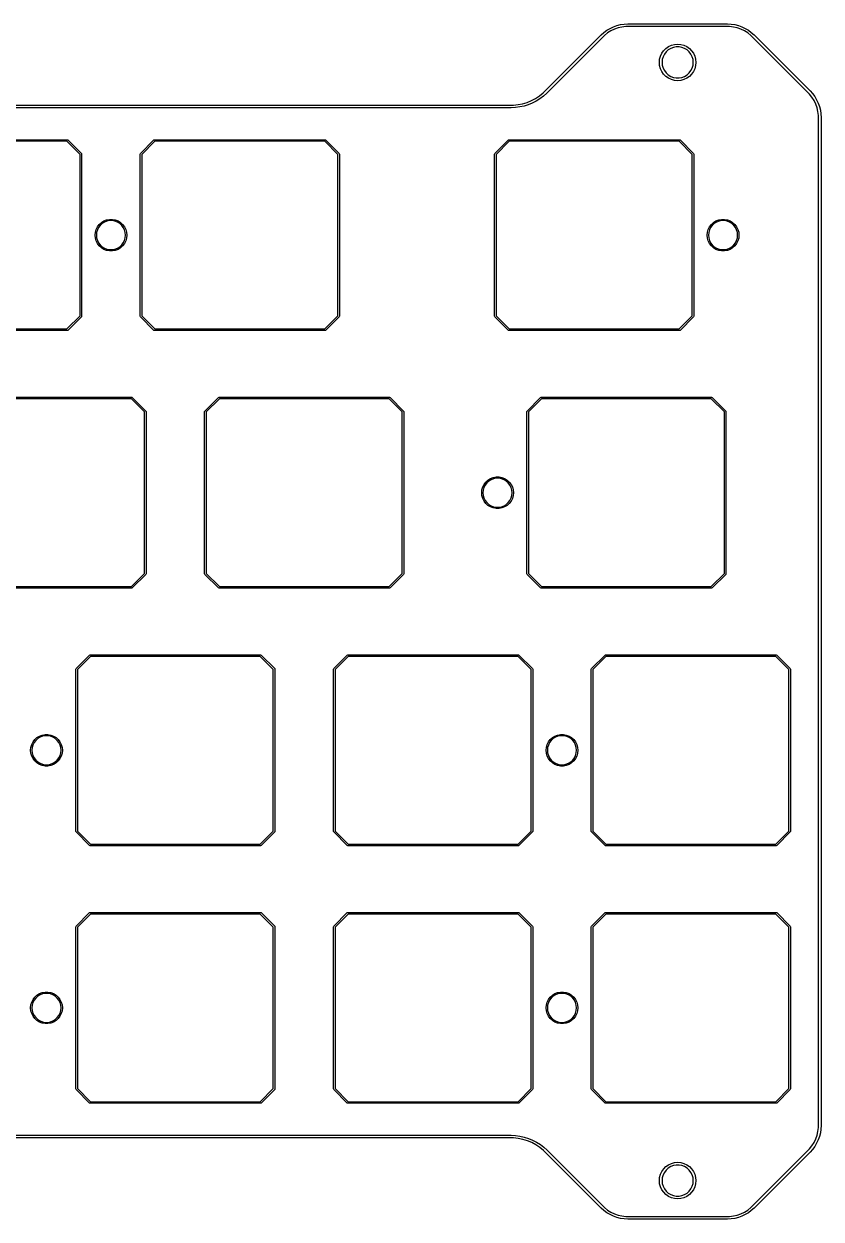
# Model space of a CAD drawing. Extents: x 0.9 to 10.47, y -4.08 to -0.6.
# Drawn here: x 8.153 to 10.473, y -4.084 to -0.604 of the extents above; entities that cross this region are included whole.
import ezdxf

# ---------------------------------------------------------------- set-up
doc = ezdxf.new("R2010")
doc.units = 0
doc.header["$MEASUREMENT"] = 0
doc.layers.add('BLACK', color=7, linetype='CONTINUOUS')

msp = doc.modelspace()

# ---------------------------------------------------------------- linework, layer by layer
at = {"layer": 'BLACK', "linetype": 'CONTINUOUS'}
for p, q in [((9.84098, -0.628392), (9.84959, -0.622005)), ((9.84959, -0.622005), (9.85879, -0.616494)), ((9.86117, -0.623977), (9.85153, -0.630035)), ((9.85879, -0.616494), (9.86848, -0.61191)), ((9.87143, -0.619037), (9.86117, -0.623977)), ((9.86848, -0.61191), (9.87858, -0.608298)), ((9.88218, -0.615276), (9.87143, -0.619037)), ((9.87858, -0.608298), (9.88898, -0.605693)), ((9.89328, -0.612743), (9.88218, -0.615276)), ((9.88898, -0.605693), (9.89958, -0.60412)), ((9.9046, -0.611468), (9.89328, -0.612743)), ((9.89958, -0.60412), (9.91029, -0.603594)), ((9.91029, -0.611468), (9.9046, -0.611468)), ((9.91029, -0.603594), (9.91029, -0.603593)), ((9.91029, -0.603593), (9.91029, -0.603593)), ((9.91029, -0.603593), (10.2004, -0.603593)), ((10.2004, -0.611467), (9.91029, -0.611467)), ((9.91029, -0.611467), (9.91029, -0.611468)), ((10.2004, -0.603593), (10.2111, -0.604118)), ((10.2061, -0.611466), (10.2004, -0.611467)), ((10.2004, -0.611467), (10.2004, -0.611466)), ((10.2004, -0.611466), (10.2004, -0.611467)), ((10.2174, -0.612741), (10.2061, -0.611466)), ((10.2111, -0.604118), (10.2218, -0.605691)), ((10.2285, -0.615275), (10.2174, -0.612741)), ((10.2218, -0.605691), (10.2322, -0.608296)), ((10.2393, -0.619035), (10.2285, -0.615275)), ((10.2322, -0.608296), (10.2422, -0.611908)), ((10.2496, -0.623976), (10.2393, -0.619035)), ((10.2422, -0.611908), (10.2519, -0.616492)), ((10.2592, -0.630034), (10.2496, -0.623976)), ((10.2519, -0.616492), (10.2611, -0.622004)), ((10.2611, -0.622004), (10.2697, -0.628391)), ((9.6688, -0.799832), (9.83304, -0.635592)), ((9.83861, -0.641159), (9.67435, -0.805418)), ((9.83304, -0.635592), (9.84098, -0.628392)), ((9.83304, -0.635592), (9.83304, -0.635592)), ((9.83304, -0.635592), (9.83304, -0.635592)), ((9.84263, -0.637134), (9.83861, -0.641159)), ((9.83861, -0.641159), (9.83861, -0.641159)), ((9.85153, -0.630035), (9.84263, -0.637134)), ((10.2681, -0.637133), (10.2592, -0.630034)), ((10.2721, -0.641158), (10.2681, -0.637133)), ((10.2697, -0.628391), (10.2777, -0.635591)), ((10.2721, -0.641159), (10.2721, -0.641158)), ((10.4351, -0.804157), (10.2721, -0.641159)), ((10.2777, -0.635591), (10.2777, -0.635592)), ((10.2777, -0.635592), (10.4407, -0.798589)), ((10.0054, -0.697619), (10.0093, -0.689222)), ((10.0093, -0.689222), (10.0146, -0.681633)), ((10.0167, -0.691861), (10.013, -0.699372)), ((10.0146, -0.681633), (10.0212, -0.675082)), ((10.0218, -0.685165), (10.0167, -0.691861)), ((10.0212, -0.675082), (10.0288, -0.669768)), ((10.028, -0.679512), (10.0218, -0.685165)), ((10.0351, -0.675095), (10.028, -0.679512)), ((10.0288, -0.669768), (10.0372, -0.665853)), ((10.0429, -0.672063), (10.0351, -0.675095)), ((10.0372, -0.665853), (10.0461, -0.663455)), ((10.0512, -0.670522), (10.0429, -0.672063)), ((10.0461, -0.663455), (10.0554, -0.662648)), ((10.0596, -0.670522), (10.0512, -0.670522)), ((10.0554, -0.662648), (10.0646, -0.663455)), ((10.0678, -0.672063), (10.0596, -0.670522)), ((10.0646, -0.663455), (10.0735, -0.665853)), ((10.0756, -0.675095), (10.0678, -0.672063)), ((10.0735, -0.665853), (10.0819, -0.669768)), ((10.0828, -0.679512), (10.0756, -0.675095)), ((10.0819, -0.669768), (10.0895, -0.675082)), ((10.089, -0.685165), (10.0828, -0.679512)), ((10.094, -0.691861), (10.089, -0.685165)), ((10.0895, -0.675082), (10.0961, -0.681633)), ((10.0978, -0.699372), (10.094, -0.691861)), ((10.0961, -0.681633), (10.1014, -0.689222)), ((10.1014, -0.689222), (10.1053, -0.697619)), ((10.0022, -0.715797), (10.003, -0.706568)), ((10.003, -0.725027), (10.0022, -0.715797)), ((10.003, -0.706568), (10.0054, -0.697619)), ((10.0054, -0.733975), (10.003, -0.725027)), ((10.0107, -0.707442), (10.0099, -0.715797)), ((10.0099, -0.715797), (10.0107, -0.724152)), ((10.013, -0.699372), (10.0107, -0.707442)), ((10.0107, -0.724152), (10.013, -0.732223)), ((10.1001, -0.707442), (10.0978, -0.699372)), ((10.0978, -0.732223), (10.1001, -0.724152)), ((10.1008, -0.715797), (10.1001, -0.707442)), ((10.1001, -0.724152), (10.1008, -0.715797)), ((10.1053, -0.697619), (10.1077, -0.706568)), ((10.1077, -0.725027), (10.1053, -0.733975)), ((10.1077, -0.706568), (10.1085, -0.715797)), ((10.1085, -0.715797), (10.1077, -0.725027)), ((10.0093, -0.742372), (10.0054, -0.733975)), ((10.0146, -0.749961), (10.0093, -0.742372)), ((10.013, -0.732223), (10.0167, -0.739734)), ((10.0212, -0.756512), (10.0146, -0.749961)), ((10.0167, -0.739734), (10.0218, -0.74643)), ((10.0288, -0.761826), (10.0212, -0.756512)), ((10.0218, -0.74643), (10.028, -0.752083)), ((10.028, -0.752083), (10.0351, -0.7565)), ((10.0372, -0.765742), (10.0288, -0.761826)), ((10.0351, -0.7565), (10.0429, -0.759531)), ((10.0429, -0.759531), (10.0512, -0.761073)), ((10.0512, -0.761073), (10.0596, -0.761073)), ((10.0596, -0.761073), (10.0678, -0.759531)), ((10.0678, -0.759531), (10.0756, -0.7565)), ((10.0819, -0.761826), (10.0735, -0.765742)), ((10.0756, -0.7565), (10.0828, -0.752083)), ((10.0895, -0.756512), (10.0819, -0.761826)), ((10.0828, -0.752083), (10.089, -0.74643)), ((10.089, -0.74643), (10.094, -0.739734)), ((10.0961, -0.749961), (10.0895, -0.756512)), ((10.094, -0.739734), (10.0978, -0.732223)), ((10.1014, -0.742372), (10.0961, -0.749961)), ((10.1053, -0.733975), (10.1014, -0.742372)), ((9.66394, -0.804567), (9.6688, -0.799832)), ((10.0461, -0.768139), (10.0372, -0.765742)), ((10.0554, -0.768947), (10.0461, -0.768139)), ((10.0646, -0.768139), (10.0554, -0.768947)), ((10.0735, -0.765742), (10.0646, -0.768139)), ((10.4407, -0.798589), (10.4407, -0.798589)), ((10.4407, -0.798589), (10.4407, -0.798589)), ((10.4407, -0.798589), (10.4479, -0.806533)), ((9.60423, -0.835886), (9.61727, -0.831996)), ((9.61727, -0.831996), (9.62988, -0.826866)), ((9.63241, -0.834193), (9.62058, -0.839003)), ((9.62988, -0.826866), (9.64194, -0.820543)), ((9.64377, -0.828386), (9.63241, -0.834193)), ((9.64194, -0.820543), (9.65333, -0.813087)), ((9.6546, -0.821626), (9.64377, -0.828386)), ((9.65333, -0.813087), (9.66394, -0.804567)), ((9.6648, -0.813963), (9.6546, -0.821626)), ((9.67431, -0.805452), (9.6648, -0.813963)), ((9.67433, -0.805428), (9.67431, -0.805452)), ((9.67431, -0.805452), (9.67431, -0.805452)), ((9.67435, -0.805418), (9.67433, -0.805428)), ((10.4391, -0.808182), (10.4351, -0.804157)), ((10.4351, -0.804157), (10.4351, -0.804157)), ((10.4462, -0.817085), (10.4391, -0.808182)), ((10.4523, -0.826726), (10.4462, -0.817085)), ((10.4479, -0.806533), (10.4543, -0.815145)), ((10.4572, -0.836985), (10.4523, -0.826726)), ((10.4543, -0.815145), (10.4598, -0.824341)), ((10.4598, -0.824341), (10.4644, -0.834033)), ((10.4644, -0.834033), (10.468, -0.844128)), ((1.80448, -0.839813), (9.57052, -0.839813)), ((9.57052, -0.847687), (1.80448, -0.847687)), ((9.57052, -0.839813), (9.57052, -0.839812)), ((9.57052, -0.839812), (9.57732, -0.839812)), ((9.57052, -0.839813), (9.57052, -0.839813)), ((9.57052, -0.839813), (9.57052, -0.839813)), ((9.58327, -0.847139), (9.57052, -0.847686)), ((9.57052, -0.847686), (9.57052, -0.847687)), ((9.57052, -0.847687), (9.57052, -0.847687)), ((9.57732, -0.839812), (9.59087, -0.8385)), ((9.59592, -0.8455), (9.58327, -0.847139)), ((9.59087, -0.8385), (9.60423, -0.835886)), ((9.60839, -0.842781), (9.59592, -0.8455)), ((9.62058, -0.839003), (9.60839, -0.842781)), ((10.461, -0.847733), (10.4572, -0.836985)), ((10.4635, -0.858834), (10.461, -0.847733)), ((10.4648, -0.870148), (10.4635, -0.858834)), ((10.468, -0.844128), (10.4706, -0.854528)), ((10.4706, -0.854528), (10.4722, -0.865133)), ((10.4722, -0.865133), (10.4727, -0.875838)), ((10.4648, -0.875842), (10.4648, -0.870148)), ((10.4648, -3.81166), (10.4648, -0.875842)), ((10.4648, -0.875842), (10.4648, -0.875842)), ((10.4727, -0.875838), (10.4727, -0.875842)), ((10.4727, -0.875842), (10.4727, -3.81166)), ((7.78322, -0.940797), (8.27928, -0.940797)), ((8.2783, -0.945522), (7.7842, -0.945522)), ((8.31629, -0.983508), (8.2783, -0.945522)), ((8.27928, -0.940797), (8.28095, -0.941489)), ((8.28095, -0.941489), (8.28095, -0.941489)), ((8.28095, -0.941489), (8.32032, -0.980859)), ((8.49218, -0.980859), (8.53155, -0.941489)), ((8.5342, -0.945522), (8.49621, -0.983508)), ((8.53155, -0.941489), (8.53322, -0.940797)), ((8.53322, -0.940797), (9.02928, -0.940797)), ((9.0283, -0.945522), (8.5342, -0.945522)), ((9.06629, -0.983508), (9.0283, -0.945522)), ((9.02928, -0.940797), (9.03095, -0.941489)), ((9.03095, -0.941489), (9.03095, -0.941489)), ((9.03095, -0.941489), (9.07032, -0.980859)), ((9.52343, -0.980859), (9.5628, -0.941489)), ((9.56545, -0.945522), (9.52746, -0.983508)), ((9.5628, -0.941489), (9.56447, -0.940797)), ((9.56447, -0.940797), (10.0605, -0.940797)), ((10.0596, -0.945522), (9.56545, -0.945522)), ((10.0975, -0.983508), (10.0596, -0.945522)), ((10.0605, -0.940797), (10.0622, -0.941489)), ((10.0622, -0.941489), (10.0622, -0.941489)), ((10.0622, -0.941489), (10.1016, -0.980859)), ((8.31629, -1.45399), (8.31629, -0.983508)), ((8.32032, -0.980859), (8.32101, -0.982529)), ((8.32101, -0.982529), (8.32101, -0.98253)), ((8.32101, -0.98253), (8.32101, -1.45497)), ((8.49149, -0.98253), (8.49218, -0.980859)), ((8.49149, -1.45497), (8.49149, -0.98253)), ((8.49218, -0.980859), (8.49218, -0.980859)), ((8.49621, -0.983508), (8.49621, -1.45399)), ((9.06629, -1.45399), (9.06629, -0.983508)), ((9.07032, -0.980859), (9.07101, -0.982529)), ((9.07101, -0.982529), (9.07101, -0.98253)), ((9.07101, -0.98253), (9.07101, -1.45497)), ((9.52274, -0.98253), (9.52343, -0.980859)), ((9.52274, -1.45497), (9.52274, -0.98253)), ((9.52343, -0.980859), (9.52343, -0.980859)), ((9.52746, -0.983508), (9.52746, -1.45399)), ((10.0975, -1.45399), (10.0975, -0.983508)), ((10.1016, -0.980859), (10.1023, -0.982529)), ((10.1023, -0.982529), (10.1023, -0.98253)), ((10.1023, -0.98253), (10.1023, -1.45497)), ((8.37214, -1.18765), (8.37843, -1.18191)), ((8.37843, -1.18191), (8.38567, -1.17743)), ((8.38735, -1.18079), (8.38069, -1.18491)), ((8.38567, -1.17743), (8.39362, -1.17435)), ((8.39464, -1.17796), (8.38735, -1.18079)), ((8.39362, -1.17435), (8.40199, -1.17278)), ((8.40234, -1.17652), (8.39464, -1.17796)), ((8.40199, -1.17278), (8.41051, -1.17278)), ((8.41016, -1.17652), (8.40234, -1.17652)), ((8.41786, -1.17796), (8.41016, -1.17652)), ((8.41051, -1.17278), (8.41888, -1.17435)), ((8.42515, -1.18079), (8.41786, -1.17796)), ((8.41888, -1.17435), (8.42683, -1.17743)), ((8.43181, -1.18491), (8.42515, -1.18079)), ((8.42683, -1.17743), (8.43407, -1.18191)), ((8.43407, -1.18191), (8.44036, -1.18765)), ((10.1534, -1.18765), (10.1597, -1.18191)), ((10.1597, -1.18191), (10.1669, -1.17743)), ((10.1686, -1.18079), (10.1619, -1.18491)), ((10.1669, -1.17743), (10.1749, -1.17435)), ((10.1759, -1.17796), (10.1686, -1.18079)), ((10.1749, -1.17435), (10.1832, -1.17278)), ((10.1836, -1.17652), (10.1759, -1.17796)), ((10.1832, -1.17278), (10.1918, -1.17278)), ((10.1914, -1.17652), (10.1836, -1.17652)), ((10.1991, -1.17796), (10.1914, -1.17652)), ((10.1918, -1.17278), (10.2001, -1.17435)), ((10.2064, -1.18079), (10.1991, -1.17796)), ((10.2001, -1.17435), (10.2081, -1.17743)), ((10.2131, -1.18491), (10.2064, -1.18079)), ((10.2081, -1.17743), (10.2153, -1.18191)), ((10.2153, -1.18191), (10.2216, -1.18765)), ((8.36009, -1.21875), (8.36087, -1.21027)), ((8.36087, -1.21027), (8.3632, -1.20207)), ((8.3632, -1.20207), (8.367, -1.19445)), ((8.36457, -1.21096), (8.36384, -1.21875)), ((8.36671, -1.20343), (8.36457, -1.21096)), ((8.3702, -1.19643), (8.36671, -1.20343)), ((8.367, -1.19445), (8.37214, -1.18765)), ((8.37491, -1.19018), (8.3702, -1.19643)), ((8.38069, -1.18491), (8.37491, -1.19018)), ((8.43759, -1.19018), (8.43181, -1.18491)), ((8.4423, -1.19643), (8.43759, -1.19018)), ((8.44036, -1.18765), (8.4455, -1.19445)), ((8.44579, -1.20343), (8.4423, -1.19643)), ((8.4455, -1.19445), (8.4493, -1.20207)), ((8.44793, -1.21096), (8.44579, -1.20343)), ((8.44866, -1.21875), (8.44793, -1.21096)), ((8.4493, -1.20207), (8.45163, -1.21027)), ((8.45163, -1.21027), (8.45241, -1.21875)), ((10.1413, -1.21875), (10.1421, -1.21027)), ((10.1421, -1.21027), (10.1445, -1.20207)), ((10.1445, -1.20207), (10.1483, -1.19445)), ((10.1458, -1.21096), (10.1451, -1.21875)), ((10.148, -1.20343), (10.1458, -1.21096)), ((10.1514, -1.19643), (10.148, -1.20343)), ((10.1483, -1.19445), (10.1534, -1.18765)), ((10.1562, -1.19018), (10.1514, -1.19643)), ((10.1619, -1.18491), (10.1562, -1.19018)), ((10.2188, -1.19018), (10.2131, -1.18491)), ((10.2236, -1.19643), (10.2188, -1.19018)), ((10.2216, -1.18765), (10.2267, -1.19445)), ((10.227, -1.20343), (10.2236, -1.19643)), ((10.2267, -1.19445), (10.2305, -1.20207)), ((10.2292, -1.21096), (10.227, -1.20343)), ((10.2299, -1.21875), (10.2292, -1.21096)), ((10.2305, -1.20207), (10.2329, -1.21027)), ((10.2329, -1.21027), (10.2337, -1.21875)), ((8.36087, -1.22723), (8.36009, -1.21875)), ((8.3632, -1.23543), (8.36087, -1.22723)), ((8.367, -1.24305), (8.3632, -1.23543)), ((8.36384, -1.21875), (8.36457, -1.22654)), ((8.36457, -1.22654), (8.36671, -1.23407)), ((8.36671, -1.23407), (8.3702, -1.24107)), ((8.37214, -1.24985), (8.367, -1.24305)), ((8.3702, -1.24107), (8.37491, -1.24732)), ((8.37843, -1.25559), (8.37214, -1.24985)), ((8.37491, -1.24732), (8.38069, -1.25259)), ((8.38069, -1.25259), (8.38735, -1.25671)), ((8.42515, -1.25671), (8.43181, -1.25259)), ((8.43181, -1.25259), (8.43759, -1.24732)), ((8.44036, -1.24985), (8.43407, -1.25559)), ((8.43759, -1.24732), (8.4423, -1.24107)), ((8.4455, -1.24305), (8.44036, -1.24985)), ((8.4423, -1.24107), (8.44579, -1.23407)), ((8.4493, -1.23543), (8.4455, -1.24305)), ((8.44579, -1.23407), (8.44793, -1.22654)), ((8.44793, -1.22654), (8.44866, -1.21875)), ((8.45163, -1.22723), (8.4493, -1.23543)), ((8.45241, -1.21875), (8.45163, -1.22723)), ((10.1421, -1.22723), (10.1413, -1.21875)), ((10.1445, -1.23543), (10.1421, -1.22723)), ((10.1483, -1.24305), (10.1445, -1.23543)), ((10.1451, -1.21875), (10.1458, -1.22654)), ((10.1458, -1.22654), (10.148, -1.23407)), ((10.148, -1.23407), (10.1514, -1.24107)), ((10.1534, -1.24985), (10.1483, -1.24305)), ((10.1514, -1.24107), (10.1562, -1.24732)), ((10.1597, -1.25559), (10.1534, -1.24985)), ((10.1562, -1.24732), (10.1619, -1.25259)), ((10.1619, -1.25259), (10.1686, -1.25671)), ((10.2064, -1.25671), (10.2131, -1.25259)), ((10.2131, -1.25259), (10.2188, -1.24732)), ((10.2216, -1.24985), (10.2153, -1.25559)), ((10.2188, -1.24732), (10.2236, -1.24107)), ((10.2267, -1.24305), (10.2216, -1.24985)), ((10.2236, -1.24107), (10.227, -1.23407)), ((10.2305, -1.23543), (10.2267, -1.24305)), ((10.227, -1.23407), (10.2292, -1.22654)), ((10.2292, -1.22654), (10.2299, -1.21875)), ((10.2329, -1.22723), (10.2305, -1.23543)), ((10.2337, -1.21875), (10.2329, -1.22723)), ((8.38567, -1.26007), (8.37843, -1.25559)), ((8.39362, -1.26315), (8.38567, -1.26007)), ((8.38735, -1.25671), (8.39464, -1.25954)), ((8.40199, -1.26472), (8.39362, -1.26315)), ((8.39464, -1.25954), (8.40234, -1.26098)), ((8.41051, -1.26472), (8.40199, -1.26472)), ((8.40234, -1.26098), (8.41016, -1.26098)), ((8.41016, -1.26098), (8.41786, -1.25954)), ((8.41888, -1.26315), (8.41051, -1.26472)), ((8.41786, -1.25954), (8.42515, -1.25671)), ((8.42683, -1.26007), (8.41888, -1.26315)), ((8.43407, -1.25559), (8.42683, -1.26007)), ((10.1669, -1.26007), (10.1597, -1.25559)), ((10.1749, -1.26315), (10.1669, -1.26007)), ((10.1686, -1.25671), (10.1759, -1.25954)), ((10.1832, -1.26472), (10.1749, -1.26315)), ((10.1759, -1.25954), (10.1836, -1.26098)), ((10.1918, -1.26472), (10.1832, -1.26472)), ((10.1836, -1.26098), (10.1914, -1.26098)), ((10.1914, -1.26098), (10.1991, -1.25954)), ((10.2001, -1.26315), (10.1918, -1.26472)), ((10.1991, -1.25954), (10.2064, -1.25671)), ((10.2081, -1.26007), (10.2001, -1.26315)), ((10.2153, -1.25559), (10.2081, -1.26007)), ((8.2783, -1.49198), (8.31629, -1.45399)), ((8.32032, -1.45664), (8.28095, -1.49601)), ((8.32101, -1.45497), (8.32032, -1.45664)), ((8.49218, -1.45664), (8.49149, -1.45497)), ((8.53155, -1.49601), (8.49218, -1.45664)), ((8.49621, -1.45399), (8.5342, -1.49198)), ((9.0283, -1.49198), (9.06629, -1.45399)), ((9.07032, -1.45664), (9.03095, -1.49601)), ((9.07101, -1.45497), (9.07032, -1.45664)), ((9.52343, -1.45664), (9.52274, -1.45497)), ((9.5628, -1.49601), (9.52343, -1.45664)), ((9.52746, -1.45399), (9.56545, -1.49198)), ((10.0596, -1.49198), (10.0975, -1.45399)), ((10.1016, -1.45664), (10.0622, -1.49601)), ((10.1023, -1.45497), (10.1016, -1.45664)), ((7.7842, -1.49198), (8.2783, -1.49198)), ((8.28095, -1.49601), (8.27928, -1.4967)), ((8.53322, -1.4967), (8.53155, -1.49601)), ((8.5342, -1.49198), (9.0283, -1.49198)), ((9.03095, -1.49601), (9.02928, -1.4967)), ((9.56447, -1.4967), (9.5628, -1.49601)), ((9.56545, -1.49198), (10.0596, -1.49198)), ((10.0622, -1.49601), (10.0605, -1.4967)), ((10.0622, -1.49601), (10.0622, -1.49601)), ((8.27928, -1.4967), (7.78322, -1.4967)), ((9.02928, -1.4967), (8.53322, -1.4967)), ((10.0605, -1.4967), (9.56447, -1.4967)), ((7.97072, -1.6908), (8.46678, -1.6908)), ((8.4658, -1.69552), (7.9717, -1.69552)), ((8.50379, -1.73351), (8.4658, -1.69552)), ((8.46678, -1.6908), (8.46845, -1.69149)), ((8.46845, -1.69149), (8.46845, -1.69149)), ((8.46845, -1.69149), (8.50782, -1.73086)), ((8.67968, -1.73086), (8.71905, -1.69149)), ((8.7217, -1.69552), (8.68371, -1.73351)), ((8.71905, -1.69149), (8.72072, -1.6908)), ((8.72072, -1.6908), (9.21678, -1.6908)), ((9.2158, -1.69552), (8.7217, -1.69552)), ((9.25379, -1.73351), (9.2158, -1.69552)), ((9.21678, -1.6908), (9.21845, -1.69149)), ((9.21845, -1.69149), (9.21845, -1.69149)), ((9.21845, -1.69149), (9.25782, -1.73086)), ((9.61718, -1.73086), (9.65655, -1.69149)), ((9.6592, -1.69552), (9.62121, -1.73351)), ((9.65655, -1.69149), (9.65822, -1.6908)), ((9.65822, -1.6908), (10.1543, -1.6908)), ((10.1533, -1.69552), (9.6592, -1.69552)), ((10.1913, -1.73351), (10.1533, -1.69552)), ((10.1543, -1.6908), (10.156, -1.69149)), ((10.156, -1.69149), (10.156, -1.69149)), ((10.156, -1.69149), (10.1953, -1.73086)), ((8.50379, -2.20399), (8.50379, -1.73351)), ((8.50782, -1.73086), (8.50851, -1.73253)), ((8.50851, -1.73253), (8.50851, -1.73253)), ((8.50851, -1.73253), (8.50851, -2.20497)), ((8.67899, -1.73253), (8.67968, -1.73086)), ((8.67899, -2.20497), (8.67899, -1.73253)), ((8.67968, -1.73086), (8.67968, -1.73086)), ((8.68371, -1.73351), (8.68371, -2.20399)), ((9.25379, -2.20399), (9.25379, -1.73351)), ((9.25782, -1.73086), (9.25851, -1.73253)), ((9.25851, -1.73253), (9.25851, -1.73253)), ((9.25851, -1.73253), (9.25851, -2.20497)), ((9.61649, -1.73253), (9.61718, -1.73086)), ((9.61649, -2.20497), (9.61649, -1.73253)), ((9.61718, -1.73086), (9.61718, -1.73086)), ((9.62121, -1.73351), (9.62121, -2.20399)), ((10.1913, -2.20399), (10.1913, -1.73351)), ((10.1953, -1.73086), (10.196, -1.73253)), ((10.196, -1.73253), (10.196, -1.73253)), ((10.196, -1.73253), (10.196, -2.20497)), ((9.4882, -1.95207), (9.492, -1.94445)), ((9.4952, -1.94643), (9.49171, -1.95343)), ((9.492, -1.94445), (9.49714, -1.93765)), ((9.49991, -1.94018), (9.4952, -1.94643)), ((9.49714, -1.93765), (9.50343, -1.93191)), ((9.50569, -1.93491), (9.49991, -1.94018)), ((9.50343, -1.93191), (9.51067, -1.92743)), ((9.51235, -1.93079), (9.50569, -1.93491)), ((9.51067, -1.92743), (9.51862, -1.92435)), ((9.51964, -1.92796), (9.51235, -1.93079)), ((9.51862, -1.92435), (9.52699, -1.92278)), ((9.52734, -1.92652), (9.51964, -1.92796)), ((9.52699, -1.92278), (9.53551, -1.92278)), ((9.53516, -1.92652), (9.52734, -1.92652)), ((9.54286, -1.92796), (9.53516, -1.92652)), ((9.53551, -1.92278), (9.54388, -1.92435)), ((9.55015, -1.93079), (9.54286, -1.92796)), ((9.54388, -1.92435), (9.55183, -1.92743)), ((9.55681, -1.93491), (9.55015, -1.93079)), ((9.55183, -1.92743), (9.55907, -1.93191)), ((9.56259, -1.94018), (9.55681, -1.93491)), ((9.55907, -1.93191), (9.56536, -1.93765)), ((9.5673, -1.94643), (9.56259, -1.94018)), ((9.56536, -1.93765), (9.5705, -1.94445)), ((9.57079, -1.95343), (9.5673, -1.94643)), ((9.5705, -1.94445), (9.5743, -1.95207)), ((9.48509, -1.96875), (9.48587, -1.96027)), ((9.48587, -1.97723), (9.48509, -1.96875)), ((9.48587, -1.96027), (9.4882, -1.95207)), ((9.4882, -1.98543), (9.48587, -1.97723)), ((9.48957, -1.96096), (9.48884, -1.96875)), ((9.48884, -1.96875), (9.48957, -1.97654)), ((9.49171, -1.95343), (9.48957, -1.96096)), ((9.48957, -1.97654), (9.49171, -1.98407)), ((9.57293, -1.96096), (9.57079, -1.95343)), ((9.57079, -1.98407), (9.57293, -1.97654)), ((9.57366, -1.96875), (9.57293, -1.96096)), ((9.57293, -1.97654), (9.57366, -1.96875)), ((9.5743, -1.95207), (9.57663, -1.96027)), ((9.57663, -1.97723), (9.5743, -1.98543)), ((9.57663, -1.96027), (9.57741, -1.96875)), ((9.57741, -1.96875), (9.57663, -1.97723)), ((9.492, -1.99305), (9.4882, -1.98543)), ((9.49171, -1.98407), (9.4952, -1.99107)), ((9.49714, -1.99985), (9.492, -1.99305)), ((9.4952, -1.99107), (9.49991, -1.99732)), ((9.50343, -2.00559), (9.49714, -1.99985)), ((9.49991, -1.99732), (9.50569, -2.00259)), ((9.51067, -2.01007), (9.50343, -2.00559)), ((9.50569, -2.00259), (9.51235, -2.00671)), ((9.51862, -2.01315), (9.51067, -2.01007)), ((9.51235, -2.00671), (9.51964, -2.00954)), ((9.52699, -2.01472), (9.51862, -2.01315)), ((9.51964, -2.00954), (9.52734, -2.01098)), ((9.53551, -2.01472), (9.52699, -2.01472)), ((9.52734, -2.01098), (9.53516, -2.01098)), ((9.53516, -2.01098), (9.54286, -2.00954)), ((9.54388, -2.01315), (9.53551, -2.01472)), ((9.54286, -2.00954), (9.55015, -2.00671)), ((9.55183, -2.01007), (9.54388, -2.01315)), ((9.55015, -2.00671), (9.55681, -2.00259)), ((9.55907, -2.00559), (9.55183, -2.01007)), ((9.55681, -2.00259), (9.56259, -1.99732)), ((9.56536, -1.99985), (9.55907, -2.00559)), ((9.56259, -1.99732), (9.5673, -1.99107)), ((9.5705, -1.99305), (9.56536, -1.99985)), ((9.5673, -1.99107), (9.57079, -1.98407)), ((9.5743, -1.98543), (9.5705, -1.99305)), ((8.4658, -2.24198), (8.50379, -2.20399)), ((8.50782, -2.20664), (8.46845, -2.24601)), ((8.50851, -2.20497), (8.50782, -2.20664)), ((8.67968, -2.20664), (8.67899, -2.20497)), ((8.71905, -2.24601), (8.67968, -2.20664)), ((8.67968, -2.20664), (8.67968, -2.20664)), ((8.68371, -2.20399), (8.7217, -2.24198)), ((9.2158, -2.24198), (9.25379, -2.20399)), ((9.25782, -2.20664), (9.21845, -2.24601)), ((9.25851, -2.20497), (9.25782, -2.20664)), ((9.61718, -2.20664), (9.61649, -2.20497)), ((9.65655, -2.24601), (9.61718, -2.20664)), ((9.61718, -2.20664), (9.61718, -2.20664)), ((9.62121, -2.20399), (9.6592, -2.24198)), ((10.1533, -2.24198), (10.1913, -2.20399)), ((10.1953, -2.20664), (10.156, -2.24601)), ((10.196, -2.20497), (10.1953, -2.20664)), ((8.46678, -2.2467), (7.97072, -2.2467)), ((7.9717, -2.24198), (8.4658, -2.24198)), ((8.46845, -2.24601), (8.46678, -2.2467)), ((8.46845, -2.24601), (8.46845, -2.24601)), ((8.72072, -2.2467), (8.71905, -2.24601)), ((9.21678, -2.2467), (8.72072, -2.2467)), ((8.7217, -2.24198), (9.2158, -2.24198)), ((9.21845, -2.24601), (9.21678, -2.2467)), ((9.21845, -2.24601), (9.21845, -2.24601)), ((9.65822, -2.2467), (9.65655, -2.24601)), ((10.1543, -2.2467), (9.65822, -2.2467)), ((9.6592, -2.24198), (10.1533, -2.24198)), ((10.156, -2.24601), (10.1543, -2.2467)), ((10.156, -2.24601), (10.156, -2.24601)), ((8.30468, -2.48086), (8.34405, -2.44149)), ((8.3467, -2.44552), (8.30871, -2.48351)), ((8.34405, -2.44149), (8.34572, -2.4408)), ((8.34572, -2.4408), (8.84178, -2.4408)), ((8.8408, -2.44552), (8.3467, -2.44552)), ((8.87879, -2.48351), (8.8408, -2.44552)), ((8.84178, -2.4408), (8.84345, -2.44149)), ((8.84345, -2.44149), (8.84345, -2.44149)), ((8.84345, -2.44149), (8.88282, -2.48086)), ((9.05468, -2.48086), (9.09405, -2.44149)), ((9.0967, -2.44552), (9.05871, -2.48351)), ((9.09405, -2.44149), (9.09572, -2.4408)), ((9.09572, -2.4408), (9.59178, -2.4408)), ((9.5908, -2.44552), (9.0967, -2.44552)), ((9.62879, -2.48351), (9.5908, -2.44552)), ((9.59178, -2.4408), (9.59345, -2.44149)), ((9.59345, -2.44149), (9.59345, -2.44149)), ((9.59345, -2.44149), (9.63282, -2.48086)), ((9.80468, -2.48086), (9.84405, -2.44149)), ((9.8467, -2.44552), (9.80871, -2.48351)), ((9.84405, -2.44149), (9.84572, -2.4408)), ((9.84572, -2.4408), (10.3418, -2.4408)), ((10.3408, -2.44552), (9.8467, -2.44552)), ((10.3788, -2.48351), (10.3408, -2.44552)), ((10.3418, -2.4408), (10.3435, -2.44149)), ((10.3435, -2.44149), (10.3435, -2.44149)), ((10.3435, -2.44149), (10.3828, -2.48086)), ((8.30399, -2.48253), (8.30468, -2.48086)), ((8.30399, -2.95497), (8.30399, -2.48253)), ((8.30468, -2.48086), (8.30468, -2.48086)), ((8.30871, -2.48351), (8.30871, -2.95399)), ((8.87879, -2.95399), (8.87879, -2.48351)), ((8.88282, -2.48086), (8.88351, -2.48253)), ((8.88351, -2.48253), (8.88351, -2.95497)), ((9.05399, -2.48253), (9.05468, -2.48086)), ((9.05399, -2.95497), (9.05399, -2.48253)), ((9.05468, -2.48086), (9.05468, -2.48086)), ((9.05871, -2.48351), (9.05871, -2.95399)), ((9.62879, -2.95399), (9.62879, -2.48351)), ((9.63282, -2.48086), (9.63351, -2.48253)), ((9.63351, -2.48253), (9.63351, -2.95497)), ((9.80399, -2.48253), (9.80468, -2.48086)), ((9.80399, -2.95497), (9.80399, -2.48253)), ((9.80468, -2.48086), (9.80468, -2.48086)), ((9.80871, -2.48351), (9.80871, -2.95399)), ((10.3788, -2.95399), (10.3788, -2.48351)), ((10.3828, -2.48086), (10.3835, -2.48253)), ((10.3835, -2.48253), (10.3835, -2.95497)), ((8.19093, -2.68191), (8.19817, -2.67743)), ((8.19817, -2.67743), (8.20612, -2.67435)), ((8.20714, -2.67796), (8.19985, -2.68079)), ((8.20612, -2.67435), (8.21449, -2.67278)), ((8.21484, -2.67652), (8.20714, -2.67796)), ((8.21449, -2.67278), (8.22301, -2.67278)), ((8.22266, -2.67652), (8.21484, -2.67652)), ((8.23036, -2.67796), (8.22266, -2.67652)), ((8.22301, -2.67278), (8.23138, -2.67435)), ((8.23765, -2.68079), (8.23036, -2.67796)), ((8.23138, -2.67435), (8.23933, -2.67743)), ((8.23933, -2.67743), (8.24657, -2.68191)), ((9.69093, -2.68191), (9.69817, -2.67743)), ((9.69817, -2.67743), (9.70612, -2.67435)), ((9.70714, -2.67796), (9.69985, -2.68079)), ((9.70612, -2.67435), (9.71449, -2.67278)), ((9.71484, -2.67652), (9.70714, -2.67796)), ((9.71449, -2.67278), (9.72301, -2.67278)), ((9.72266, -2.67652), (9.71484, -2.67652)), ((9.73036, -2.67796), (9.72266, -2.67652)), ((9.72301, -2.67278), (9.73138, -2.67435)), ((9.73765, -2.68079), (9.73036, -2.67796)), ((9.73138, -2.67435), (9.73933, -2.67743)), ((9.73933, -2.67743), (9.74657, -2.68191)), ((8.17259, -2.71875), (8.17337, -2.71027)), ((8.17337, -2.71027), (8.1757, -2.70207)), ((8.1757, -2.70207), (8.1795, -2.69445)), ((8.17707, -2.71096), (8.17634, -2.71875)), ((8.17921, -2.70343), (8.17707, -2.71096)), ((8.1827, -2.69643), (8.17921, -2.70343)), ((8.1795, -2.69445), (8.18464, -2.68765)), ((8.18741, -2.69018), (8.1827, -2.69643)), ((8.18464, -2.68765), (8.19093, -2.68191)), ((8.19319, -2.68491), (8.18741, -2.69018)), ((8.19985, -2.68079), (8.19319, -2.68491)), ((8.24431, -2.68491), (8.23765, -2.68079)), ((8.25009, -2.69018), (8.24431, -2.68491)), ((8.24657, -2.68191), (8.25286, -2.68765)), ((8.2548, -2.69643), (8.25009, -2.69018)), ((8.25286, -2.68765), (8.258, -2.69445)), ((8.25829, -2.70343), (8.2548, -2.69643)), ((8.258, -2.69445), (8.2618, -2.70207)), ((8.26043, -2.71096), (8.25829, -2.70343)), ((8.26116, -2.71875), (8.26043, -2.71096)), ((8.2618, -2.70207), (8.26413, -2.71027)), ((8.26413, -2.71027), (8.26491, -2.71875)), ((9.67259, -2.71875), (9.67337, -2.71027)), ((9.67337, -2.71027), (9.6757, -2.70207)), ((9.6757, -2.70207), (9.6795, -2.69445)), ((9.67707, -2.71096), (9.67634, -2.71875)), ((9.67921, -2.70343), (9.67707, -2.71096)), ((9.6827, -2.69643), (9.67921, -2.70343)), ((9.6795, -2.69445), (9.68464, -2.68765)), ((9.68741, -2.69018), (9.6827, -2.69643)), ((9.68464, -2.68765), (9.69093, -2.68191)), ((9.69319, -2.68491), (9.68741, -2.69018)), ((9.69985, -2.68079), (9.69319, -2.68491)), ((9.74431, -2.68491), (9.73765, -2.68079)), ((9.75009, -2.69018), (9.74431, -2.68491)), ((9.74657, -2.68191), (9.75286, -2.68765)), ((9.7548, -2.69643), (9.75009, -2.69018)), ((9.75286, -2.68765), (9.758, -2.69445)), ((9.75829, -2.70343), (9.7548, -2.69643)), ((9.758, -2.69445), (9.7618, -2.70207)), ((9.76043, -2.71096), (9.75829, -2.70343)), ((9.76116, -2.71875), (9.76043, -2.71096)), ((9.7618, -2.70207), (9.76413, -2.71027)), ((9.76413, -2.71027), (9.76491, -2.71875)), ((8.17337, -2.72723), (8.17259, -2.71875)), ((8.1757, -2.73543), (8.17337, -2.72723)), ((8.1795, -2.74305), (8.1757, -2.73543)), ((8.17634, -2.71875), (8.17707, -2.72654)), ((8.17707, -2.72654), (8.17921, -2.73407)), ((8.17921, -2.73407), (8.1827, -2.74107)), ((8.18464, -2.74985), (8.1795, -2.74305)), ((8.1827, -2.74107), (8.18741, -2.74732)), ((8.18741, -2.74732), (8.19319, -2.75259)), ((8.24431, -2.75259), (8.25009, -2.74732)), ((8.25009, -2.74732), (8.2548, -2.74107)), ((8.258, -2.74305), (8.25286, -2.74985)), ((8.2548, -2.74107), (8.25829, -2.73407)), ((8.2618, -2.73543), (8.258, -2.74305)), ((8.25829, -2.73407), (8.26043, -2.72654)), ((8.26043, -2.72654), (8.26116, -2.71875)), ((8.26413, -2.72723), (8.2618, -2.73543)), ((8.26491, -2.71875), (8.26413, -2.72723)), ((9.67337, -2.72723), (9.67259, -2.71875)), ((9.6757, -2.73543), (9.67337, -2.72723)), ((9.6795, -2.74305), (9.6757, -2.73543)), ((9.67634, -2.71875), (9.67707, -2.72654)), ((9.67707, -2.72654), (9.67921, -2.73407)), ((9.67921, -2.73407), (9.6827, -2.74107)), ((9.68464, -2.74985), (9.6795, -2.74305)), ((9.6827, -2.74107), (9.68741, -2.74732)), ((9.68741, -2.74732), (9.69319, -2.75259)), ((9.74431, -2.75259), (9.75009, -2.74732)), ((9.75009, -2.74732), (9.7548, -2.74107)), ((9.758, -2.74305), (9.75286, -2.74985)), ((9.7548, -2.74107), (9.75829, -2.73407)), ((9.7618, -2.73543), (9.758, -2.74305)), ((9.75829, -2.73407), (9.76043, -2.72654)), ((9.76043, -2.72654), (9.76116, -2.71875)), ((9.76413, -2.72723), (9.7618, -2.73543)), ((9.76491, -2.71875), (9.76413, -2.72723)), ((8.19093, -2.75559), (8.18464, -2.74985)), ((8.19817, -2.76007), (8.19093, -2.75559)), ((8.19319, -2.75259), (8.19985, -2.75671)), ((8.20612, -2.76315), (8.19817, -2.76007)), ((8.19985, -2.75671), (8.20714, -2.75954)), ((8.21449, -2.76472), (8.20612, -2.76315)), ((8.20714, -2.75954), (8.21484, -2.76098)), ((8.22301, -2.76472), (8.21449, -2.76472)), ((8.21484, -2.76098), (8.22266, -2.76098)), ((8.22266, -2.76098), (8.23036, -2.75954)), ((8.23138, -2.76315), (8.22301, -2.76472)), ((8.23036, -2.75954), (8.23765, -2.75671)), ((8.23933, -2.76007), (8.23138, -2.76315)), ((8.23765, -2.75671), (8.24431, -2.75259)), ((8.24657, -2.75559), (8.23933, -2.76007)), ((8.25286, -2.74985), (8.24657, -2.75559)), ((9.69093, -2.75559), (9.68464, -2.74985)), ((9.69817, -2.76007), (9.69093, -2.75559)), ((9.69319, -2.75259), (9.69985, -2.75671)), ((9.70612, -2.76315), (9.69817, -2.76007)), ((9.69985, -2.75671), (9.70714, -2.75954)), ((9.71449, -2.76472), (9.70612, -2.76315)), ((9.70714, -2.75954), (9.71484, -2.76098)), ((9.72301, -2.76472), (9.71449, -2.76472)), ((9.71484, -2.76098), (9.72266, -2.76098)), ((9.72266, -2.76098), (9.73036, -2.75954)), ((9.73138, -2.76315), (9.72301, -2.76472)), ((9.73036, -2.75954), (9.73765, -2.75671)), ((9.73933, -2.76007), (9.73138, -2.76315)), ((9.73765, -2.75671), (9.74431, -2.75259)), ((9.74657, -2.75559), (9.73933, -2.76007)), ((9.75286, -2.74985), (9.74657, -2.75559)), ((8.30468, -2.95664), (8.30399, -2.95497)), ((8.34405, -2.99601), (8.30468, -2.95664)), ((8.30871, -2.95399), (8.3467, -2.99198)), ((8.8408, -2.99198), (8.87879, -2.95399)), ((8.88282, -2.95664), (8.84345, -2.99601)), ((8.88351, -2.95497), (8.88282, -2.95664)), ((9.05468, -2.95664), (9.05399, -2.95497)), ((9.09405, -2.99601), (9.05468, -2.95664)), ((9.05871, -2.95399), (9.0967, -2.99198)), ((9.5908, -2.99198), (9.62879, -2.95399)), ((9.63282, -2.95664), (9.59345, -2.99601)), ((9.63351, -2.95497), (9.63282, -2.95664)), ((9.80468, -2.95664), (9.80399, -2.95497)), ((9.84405, -2.99601), (9.80468, -2.95664)), ((9.80871, -2.95399), (9.8467, -2.99198)), ((10.3408, -2.99198), (10.3788, -2.95399)), ((10.3828, -2.95664), (10.3435, -2.99601)), ((10.3835, -2.95497), (10.3828, -2.95664)), ((8.3467, -2.99198), (8.8408, -2.99198)), ((9.0967, -2.99198), (9.5908, -2.99198)), ((9.8467, -2.99198), (10.3408, -2.99198)), ((8.34572, -2.9967), (8.34405, -2.99601)), ((8.84178, -2.9967), (8.34572, -2.9967)), ((8.84345, -2.99601), (8.84178, -2.9967)), ((8.84345, -2.99601), (8.84345, -2.99601)), ((9.09572, -2.9967), (9.09405, -2.99601)), ((9.59178, -2.9967), (9.09572, -2.9967)), ((9.59345, -2.99601), (9.59178, -2.9967)), ((9.59345, -2.99601), (9.59345, -2.99601)), ((9.84572, -2.9967), (9.84405, -2.99601)), ((10.3418, -2.9967), (9.84572, -2.9967)), ((10.3435, -2.99601), (10.3418, -2.9967)), ((10.3435, -2.99601), (10.3435, -2.99601)), ((8.30468, -3.23086), (8.34405, -3.19149)), ((8.3467, -3.19552), (8.30871, -3.23351)), ((8.34405, -3.19149), (8.34572, -3.1908)), ((8.34572, -3.1908), (8.84178, -3.1908)), ((8.8408, -3.19552), (8.3467, -3.19552)), ((8.87879, -3.23351), (8.8408, -3.19552)), ((8.84178, -3.1908), (8.84345, -3.19149)), ((8.84345, -3.19149), (8.84345, -3.19149)), ((8.84345, -3.19149), (8.88282, -3.23086)), ((9.05468, -3.23086), (9.09405, -3.19149)), ((9.0967, -3.19552), (9.05871, -3.23351)), ((9.09405, -3.19149), (9.09572, -3.1908)), ((9.09572, -3.1908), (9.59178, -3.1908)), ((9.5908, -3.19552), (9.0967, -3.19552)), ((9.62879, -3.23351), (9.5908, -3.19552)), ((9.59178, -3.1908), (9.59345, -3.19149)), ((9.59345, -3.19149), (9.59345, -3.19149)), ((9.59345, -3.19149), (9.63282, -3.23086)), ((9.80468, -3.23086), (9.84405, -3.19149)), ((9.8467, -3.19552), (9.80871, -3.23351)), ((9.84405, -3.19149), (9.84572, -3.1908)), ((9.84572, -3.1908), (10.3418, -3.1908)), ((10.3408, -3.19552), (9.8467, -3.19552)), ((10.3788, -3.23351), (10.3408, -3.19552)), ((10.3418, -3.1908), (10.3435, -3.19149)), ((10.3435, -3.19149), (10.3435, -3.19149)), ((10.3435, -3.19149), (10.3828, -3.23086)), ((8.30399, -3.23253), (8.30468, -3.23086)), ((8.30399, -3.70497), (8.30399, -3.23253)), ((8.30871, -3.23351), (8.30871, -3.70399)), ((8.87879, -3.70399), (8.87879, -3.23351)), ((8.88282, -3.23086), (8.88351, -3.23253)), ((8.88351, -3.23253), (8.88351, -3.23253)), ((8.88351, -3.23253), (8.88351, -3.70497)), ((9.05399, -3.23253), (9.05468, -3.23086)), ((9.05399, -3.70497), (9.05399, -3.23253)), ((9.05871, -3.23351), (9.05871, -3.70399)), ((9.62879, -3.70399), (9.62879, -3.23351)), ((9.63282, -3.23086), (9.63351, -3.23253)), ((9.63351, -3.23253), (9.63351, -3.23253)), ((9.63351, -3.23253), (9.63351, -3.70497)), ((9.80399, -3.23253), (9.80468, -3.23086)), ((9.80399, -3.70497), (9.80399, -3.23253)), ((9.80871, -3.23351), (9.80871, -3.70399)), ((10.3788, -3.70399), (10.3788, -3.23351)), ((10.3828, -3.23086), (10.3835, -3.23253)), ((10.3835, -3.23253), (10.3835, -3.23253)), ((10.3835, -3.23253), (10.3835, -3.70497)), ((8.1757, -3.45207), (8.1795, -3.44445)), ((8.1795, -3.44445), (8.18464, -3.43765)), ((8.18741, -3.44018), (8.1827, -3.44643)), ((8.18464, -3.43765), (8.19093, -3.43191)), ((8.19319, -3.43491), (8.18741, -3.44018)), ((8.19093, -3.43191), (8.19817, -3.42743)), ((8.19985, -3.43079), (8.19319, -3.43491)), ((8.19817, -3.42743), (8.20612, -3.42435)), ((8.20714, -3.42796), (8.19985, -3.43079)), ((8.20612, -3.42435), (8.21449, -3.42278)), ((8.21484, -3.42652), (8.20714, -3.42796)), ((8.21449, -3.42278), (8.22301, -3.42278)), ((8.22266, -3.42652), (8.21484, -3.42652)), ((8.23036, -3.42796), (8.22266, -3.42652)), ((8.22301, -3.42278), (8.23138, -3.42435)), ((8.23765, -3.43079), (8.23036, -3.42796)), ((8.23138, -3.42435), (8.23933, -3.42743)), ((8.24431, -3.43491), (8.23765, -3.43079)), ((8.23933, -3.42743), (8.24657, -3.43191)), ((8.25009, -3.44018), (8.24431, -3.43491)), ((8.24657, -3.43191), (8.25286, -3.43765)), ((8.2548, -3.44643), (8.25009, -3.44018)), ((8.25286, -3.43765), (8.258, -3.44445)), ((8.258, -3.44445), (8.2618, -3.45207)), ((9.6757, -3.45207), (9.6795, -3.44445)), ((9.6795, -3.44445), (9.68464, -3.43765)), ((9.68741, -3.44018), (9.6827, -3.44643)), ((9.68464, -3.43765), (9.69093, -3.43191)), ((9.69319, -3.43491), (9.68741, -3.44018)), ((9.69093, -3.43191), (9.69817, -3.42743)), ((9.69985, -3.43079), (9.69319, -3.43491)), ((9.69817, -3.42743), (9.70612, -3.42435)), ((9.70714, -3.42796), (9.69985, -3.43079)), ((9.70612, -3.42435), (9.71449, -3.42278)), ((9.71484, -3.42652), (9.70714, -3.42796)), ((9.71449, -3.42278), (9.72301, -3.42278)), ((9.72266, -3.42652), (9.71484, -3.42652)), ((9.73036, -3.42796), (9.72266, -3.42652)), ((9.72301, -3.42278), (9.73138, -3.42435)), ((9.73765, -3.43079), (9.73036, -3.42796)), ((9.73138, -3.42435), (9.73933, -3.42743)), ((9.74431, -3.43491), (9.73765, -3.43079)), ((9.73933, -3.42743), (9.74657, -3.43191)), ((9.75009, -3.44018), (9.74431, -3.43491)), ((9.74657, -3.43191), (9.75286, -3.43765)), ((9.7548, -3.44643), (9.75009, -3.44018)), ((9.75286, -3.43765), (9.758, -3.44445)), ((9.758, -3.44445), (9.7618, -3.45207)), ((8.17259, -3.46875), (8.17337, -3.46027)), ((8.17337, -3.47723), (8.17259, -3.46875)), ((8.17337, -3.46027), (8.1757, -3.45207)), ((8.1757, -3.48543), (8.17337, -3.47723)), ((8.17707, -3.46096), (8.17634, -3.46875)), ((8.17634, -3.46875), (8.17707, -3.47654)), ((8.17921, -3.45343), (8.17707, -3.46096)), ((8.17707, -3.47654), (8.17921, -3.48407)), ((8.1827, -3.44643), (8.17921, -3.45343)), ((8.25829, -3.45343), (8.2548, -3.44643)), ((8.26043, -3.46096), (8.25829, -3.45343)), ((8.25829, -3.48407), (8.26043, -3.47654)), ((8.26116, -3.46875), (8.26043, -3.46096)), ((8.26043, -3.47654), (8.26116, -3.46875)), ((8.2618, -3.45207), (8.26413, -3.46027)), ((8.26413, -3.47723), (8.2618, -3.48543)), ((8.26413, -3.46027), (8.26491, -3.46875)), ((8.26491, -3.46875), (8.26413, -3.47723)), ((9.67259, -3.46875), (9.67337, -3.46027)), ((9.67337, -3.47723), (9.67259, -3.46875)), ((9.67337, -3.46027), (9.6757, -3.45207)), ((9.6757, -3.48543), (9.67337, -3.47723)), ((9.67707, -3.46096), (9.67634, -3.46875)), ((9.67634, -3.46875), (9.67707, -3.47654)), ((9.67921, -3.45343), (9.67707, -3.46096)), ((9.67707, -3.47654), (9.67921, -3.48407)), ((9.6827, -3.44643), (9.67921, -3.45343)), ((9.75829, -3.45343), (9.7548, -3.44643)), ((9.76043, -3.46096), (9.75829, -3.45343)), ((9.75829, -3.48407), (9.76043, -3.47654)), ((9.76116, -3.46875), (9.76043, -3.46096)), ((9.76043, -3.47654), (9.76116, -3.46875)), ((9.7618, -3.45207), (9.76413, -3.46027)), ((9.76413, -3.47723), (9.7618, -3.48543)), ((9.76413, -3.46027), (9.76491, -3.46875)), ((9.76491, -3.46875), (9.76413, -3.47723)), ((8.1795, -3.49305), (8.1757, -3.48543)), ((8.17921, -3.48407), (8.1827, -3.49107)), ((8.18464, -3.49985), (8.1795, -3.49305)), ((8.1827, -3.49107), (8.18741, -3.49732)), ((8.19093, -3.50559), (8.18464, -3.49985)), ((8.18741, -3.49732), (8.19319, -3.50259)), ((8.19817, -3.51007), (8.19093, -3.50559)), ((8.19319, -3.50259), (8.19985, -3.50671)), ((8.20612, -3.51315), (8.19817, -3.51007)), ((8.19985, -3.50671), (8.20714, -3.50954)), ((8.21449, -3.51472), (8.20612, -3.51315)), ((8.20714, -3.50954), (8.21484, -3.51098)), ((8.22301, -3.51472), (8.21449, -3.51472)), ((8.21484, -3.51098), (8.22266, -3.51098)), ((8.22266, -3.51098), (8.23036, -3.50954)), ((8.23138, -3.51315), (8.22301, -3.51472)), ((8.23036, -3.50954), (8.23765, -3.50671)), ((8.23933, -3.51007), (8.23138, -3.51315)), ((8.23765, -3.50671), (8.24431, -3.50259)), ((8.24657, -3.50559), (8.23933, -3.51007)), ((8.24431, -3.50259), (8.25009, -3.49732)), ((8.25286, -3.49985), (8.24657, -3.50559)), ((8.25009, -3.49732), (8.2548, -3.49107)), ((8.258, -3.49305), (8.25286, -3.49985)), ((8.2548, -3.49107), (8.25829, -3.48407)), ((8.2618, -3.48543), (8.258, -3.49305)), ((9.6795, -3.49305), (9.6757, -3.48543)), ((9.67921, -3.48407), (9.6827, -3.49107)), ((9.68464, -3.49985), (9.6795, -3.49305)), ((9.6827, -3.49107), (9.68741, -3.49732)), ((9.69093, -3.50559), (9.68464, -3.49985)), ((9.68741, -3.49732), (9.69319, -3.50259)), ((9.69817, -3.51007), (9.69093, -3.50559)), ((9.69319, -3.50259), (9.69985, -3.50671)), ((9.70612, -3.51315), (9.69817, -3.51007)), ((9.69985, -3.50671), (9.70714, -3.50954)), ((9.71449, -3.51472), (9.70612, -3.51315)), ((9.70714, -3.50954), (9.71484, -3.51098)), ((9.72301, -3.51472), (9.71449, -3.51472)), ((9.71484, -3.51098), (9.72266, -3.51098)), ((9.72266, -3.51098), (9.73036, -3.50954)), ((9.73138, -3.51315), (9.72301, -3.51472)), ((9.73036, -3.50954), (9.73765, -3.50671)), ((9.73933, -3.51007), (9.73138, -3.51315)), ((9.73765, -3.50671), (9.74431, -3.50259)), ((9.74657, -3.50559), (9.73933, -3.51007)), ((9.74431, -3.50259), (9.75009, -3.49732)), ((9.75286, -3.49985), (9.74657, -3.50559)), ((9.75009, -3.49732), (9.7548, -3.49107)), ((9.758, -3.49305), (9.75286, -3.49985)), ((9.7548, -3.49107), (9.75829, -3.48407)), ((9.7618, -3.48543), (9.758, -3.49305)), ((8.30468, -3.70664), (8.30399, -3.70497)), ((8.34405, -3.74601), (8.30468, -3.70664)), ((8.30871, -3.70399), (8.3467, -3.74198)), ((8.8408, -3.74198), (8.87879, -3.70399)), ((8.88282, -3.70664), (8.84345, -3.74601)), ((8.88351, -3.70497), (8.88282, -3.70664)), ((9.05468, -3.70664), (9.05399, -3.70497)), ((9.09405, -3.74601), (9.05468, -3.70664)), ((9.05871, -3.70399), (9.0967, -3.74198)), ((9.5908, -3.74198), (9.62879, -3.70399)), ((9.63282, -3.70664), (9.59345, -3.74601)), ((9.63351, -3.70497), (9.63282, -3.70664)), ((9.80468, -3.70664), (9.80399, -3.70497)), ((9.84405, -3.74601), (9.80468, -3.70664)), ((9.80871, -3.70399), (9.8467, -3.74198)), ((10.3408, -3.74198), (10.3788, -3.70399)), ((10.3828, -3.70664), (10.3435, -3.74601)), ((10.3835, -3.70497), (10.3828, -3.70664)), ((8.34572, -3.7467), (8.34405, -3.74601)), ((8.84178, -3.7467), (8.34572, -3.7467)), ((8.3467, -3.74198), (8.8408, -3.74198)), ((8.84345, -3.74601), (8.84178, -3.7467)), ((9.09572, -3.7467), (9.09405, -3.74601)), ((9.59178, -3.7467), (9.09572, -3.7467)), ((9.0967, -3.74198), (9.5908, -3.74198)), ((9.59345, -3.74601), (9.59178, -3.7467)), ((9.84572, -3.7467), (9.84405, -3.74601)), ((10.3418, -3.7467), (9.84572, -3.7467)), ((9.8467, -3.74198), (10.3408, -3.74198)), ((10.3435, -3.74601), (10.3418, -3.7467)), ((10.4635, -3.82867), (10.4648, -3.81735)), ((10.4648, -3.81735), (10.4648, -3.81166)), ((10.4648, -3.81166), (10.4648, -3.81166)), ((10.4648, -3.81166), (10.4648, -3.81166)), ((10.4722, -3.82237), (10.4706, -3.83297)), ((10.4727, -3.81166), (10.4722, -3.82237)), ((1.80448, -3.83981), (9.57052, -3.83981)), ((9.57052, -3.84769), (1.80448, -3.84769)), ((9.57052, -3.83981), (9.58347, -3.84038)), ((9.57743, -3.84769), (9.57052, -3.84769)), ((9.57052, -3.84769), (9.57052, -3.84769)), ((9.57052, -3.84769), (9.57052, -3.84769)), ((9.59119, -3.84904), (9.57743, -3.84769)), ((9.58347, -3.84038), (9.59632, -3.84207)), ((9.60476, -3.85174), (9.59119, -3.84904)), ((9.59632, -3.84207), (9.60898, -3.84488)), ((9.61799, -3.85575), (9.60476, -3.85174)), ((9.60898, -3.84488), (9.62135, -3.84878)), ((9.63077, -3.86105), (9.61799, -3.85575)), ((9.62135, -3.84878), (9.63333, -3.85374)), ((9.64296, -3.86757), (9.63077, -3.86105)), ((9.63333, -3.85374), (9.64483, -3.85972)), ((9.64483, -3.85972), (9.65576, -3.86669)), ((10.4462, -3.87042), (10.4523, -3.86077)), ((10.4523, -3.86077), (10.4572, -3.85052)), ((10.4572, -3.85052), (10.461, -3.83977)), ((10.4644, -3.85347), (10.4598, -3.86316)), ((10.461, -3.83977), (10.4635, -3.82867)), ((10.468, -3.84337), (10.4644, -3.85347)), ((10.4706, -3.83297), (10.468, -3.84337)), ((9.65446, -3.87525), (9.64296, -3.86757)), ((9.66515, -3.88402), (9.65446, -3.87525)), ((9.65576, -3.86669), (9.66605, -3.87458)), ((9.67004, -3.88891), (9.66515, -3.88402)), ((9.66605, -3.87458), (9.67561, -3.88334)), ((9.83304, -4.05191), (9.67004, -3.88891)), ((9.67004, -3.88891), (9.67004, -3.88891)), ((9.67561, -3.88334), (9.67561, -3.88334)), ((9.67561, -3.88334), (9.83861, -4.04634)), ((10.2721, -4.04634), (10.4351, -3.88334)), ((10.4407, -3.88891), (10.2777, -4.05191)), ((10.4351, -3.88334), (10.4391, -3.87932)), ((10.4351, -3.88334), (10.4351, -3.88334)), ((10.4391, -3.87932), (10.4462, -3.87042)), ((10.4479, -3.88097), (10.4407, -3.88891)), ((10.4407, -3.88891), (10.4407, -3.88891)), ((10.4543, -3.87236), (10.4479, -3.88097)), ((10.4598, -3.86316), (10.4543, -3.87236)), ((10.0147, -3.93754), (10.0212, -3.93099)), ((10.0212, -3.93099), (10.0288, -3.92567)), ((10.0351, -3.931), (10.028, -3.93542)), ((10.0288, -3.92567), (10.0372, -3.92176)), ((10.0429, -3.92797), (10.0351, -3.931)), ((10.0372, -3.92176), (10.0461, -3.91936)), ((10.0512, -3.92643), (10.0429, -3.92797)), ((10.0461, -3.91936), (10.0554, -3.91855)), ((10.0596, -3.92643), (10.0512, -3.92643)), ((10.0554, -3.91855), (10.0646, -3.91936)), ((10.0678, -3.92797), (10.0596, -3.92643)), ((10.0646, -3.91936), (10.0735, -3.92176)), ((10.0756, -3.931), (10.0678, -3.92797)), ((10.0735, -3.92176), (10.0819, -3.92567)), ((10.0828, -3.93542), (10.0756, -3.931)), ((10.0819, -3.92567), (10.0895, -3.93099)), ((10.0895, -3.93099), (10.0961, -3.93754)), ((10.0022, -3.9717), (10.003, -3.96247)), ((10.003, -3.96247), (10.0054, -3.95352)), ((10.0054, -3.95352), (10.0093, -3.94513)), ((10.0093, -3.94513), (10.0147, -3.93754)), ((10.0107, -3.96335), (10.0099, -3.9717)), ((10.013, -3.95528), (10.0107, -3.96335)), ((10.0167, -3.94777), (10.013, -3.95528)), ((10.0218, -3.94107), (10.0167, -3.94777)), ((10.028, -3.93542), (10.0218, -3.94107)), ((10.089, -3.94107), (10.0828, -3.93542)), ((10.094, -3.94777), (10.089, -3.94107)), ((10.0978, -3.95528), (10.094, -3.94777)), ((10.0961, -3.93754), (10.1014, -3.94513)), ((10.1001, -3.96335), (10.0978, -3.95528)), ((10.1008, -3.9717), (10.1001, -3.96335)), ((10.1014, -3.94513), (10.1053, -3.95352)), ((10.1053, -3.95352), (10.1077, -3.96247)), ((10.1077, -3.96247), (10.1085, -3.9717)), ((10.003, -3.98093), (10.0022, -3.9717)), ((10.0054, -3.98988), (10.003, -3.98093)), ((10.0093, -3.99828), (10.0054, -3.98988)), ((10.0147, -4.00587), (10.0093, -3.99828)), ((10.0099, -3.9717), (10.0107, -3.98006)), ((10.0107, -3.98006), (10.013, -3.98813)), ((10.013, -3.98813), (10.0167, -3.99564)), ((10.0167, -3.99564), (10.0218, -4.00234)), ((10.0218, -4.00234), (10.028, -4.00799)), ((10.0828, -4.00799), (10.089, -4.00234)), ((10.089, -4.00234), (10.094, -3.99564)), ((10.094, -3.99564), (10.0978, -3.98813)), ((10.1014, -3.99828), (10.0961, -4.00587)), ((10.0978, -3.98813), (10.1001, -3.98006)), ((10.1001, -3.98006), (10.1008, -3.9717)), ((10.1053, -3.98988), (10.1014, -3.99828)), ((10.1077, -3.98093), (10.1053, -3.98988)), ((10.1085, -3.9717), (10.1077, -3.98093)), ((10.0212, -4.01242), (10.0147, -4.00587)), ((10.0288, -4.01773), (10.0212, -4.01242)), ((10.028, -4.00799), (10.0351, -4.01241)), ((10.0372, -4.02165), (10.0288, -4.01773)), ((10.0351, -4.01241), (10.0429, -4.01544)), ((10.0461, -4.02404), (10.0372, -4.02165)), ((10.0429, -4.01544), (10.0512, -4.01698)), ((10.0554, -4.02485), (10.0461, -4.02404)), ((10.0512, -4.01698), (10.0596, -4.01698)), ((10.0646, -4.02404), (10.0554, -4.02485)), ((10.0596, -4.01698), (10.0678, -4.01544)), ((10.0735, -4.02165), (10.0646, -4.02404)), ((10.0678, -4.01544), (10.0756, -4.01241)), ((10.0819, -4.01773), (10.0735, -4.02165)), ((10.0756, -4.01241), (10.0828, -4.00799)), ((10.0895, -4.01242), (10.0819, -4.01773)), ((10.0961, -4.00587), (10.0895, -4.01242)), ((9.84098, -4.05911), (9.83304, -4.05191)), ((9.83304, -4.05191), (9.83304, -4.05191)), ((9.83861, -4.04634), (9.83861, -4.04634)), ((9.83861, -4.04634), (9.84263, -4.05037)), ((9.84959, -4.0655), (9.84098, -4.05911)), ((9.84263, -4.05037), (9.85153, -4.05747)), ((9.85879, -4.07101), (9.84959, -4.0655)), ((9.85153, -4.05747), (9.86117, -4.06352)), ((9.86848, -4.07559), (9.85879, -4.07101)), ((9.86117, -4.06352), (9.87143, -4.06846)), ((9.87143, -4.06846), (9.88218, -4.07223)), ((10.2285, -4.07222), (10.2393, -4.06846)), ((10.2393, -4.06846), (10.2496, -4.06352)), ((10.2519, -4.07101), (10.2422, -4.07559)), ((10.2496, -4.06352), (10.2592, -4.05747)), ((10.2611, -4.06549), (10.2519, -4.07101)), ((10.2592, -4.05747), (10.2681, -4.05037)), ((10.2697, -4.05911), (10.2611, -4.06549)), ((10.2681, -4.05037), (10.2721, -4.04634)), ((10.2777, -4.05191), (10.2697, -4.05911)), ((10.2721, -4.04634), (10.2721, -4.04634)), ((10.2777, -4.05191), (10.2777, -4.05191)), ((10.2777, -4.05191), (10.2777, -4.05191)), ((9.87858, -4.0792), (9.86848, -4.07559)), ((9.88898, -4.08181), (9.87858, -4.0792)), ((9.88218, -4.07223), (9.89328, -4.07476)), ((9.89958, -4.08338), (9.88898, -4.08181)), ((9.89328, -4.07476), (9.9046, -4.07603)), ((9.91029, -4.08391), (9.89958, -4.08338)), ((9.9046, -4.07603), (9.91029, -4.07603)), ((9.91029, -4.07603), (9.91029, -4.07603)), ((9.91029, -4.07603), (10.2004, -4.07603)), ((10.2004, -4.08391), (9.91029, -4.08391)), ((9.91029, -4.08391), (9.91029, -4.08391)), ((9.91029, -4.08391), (9.91029, -4.08391)), ((10.2004, -4.07603), (10.2004, -4.07603)), ((10.2004, -4.07603), (10.2061, -4.07603)), ((10.2111, -4.08338), (10.2004, -4.08391)), ((10.2004, -4.08391), (10.2004, -4.08391)), ((10.2004, -4.08391), (10.2004, -4.08391)), ((10.2004, -4.08391), (10.2004, -4.08391)), ((10.2061, -4.07603), (10.2174, -4.07476)), ((10.2218, -4.08181), (10.2111, -4.08338)), ((10.2174, -4.07476), (10.2285, -4.07222)), ((10.2322, -4.0792), (10.2218, -4.08181)), ((10.2422, -4.07559), (10.2322, -4.0792))]:
    msp.add_line(p, q, dxfattribs=at)

doc.saveas('drawing.dxf')
